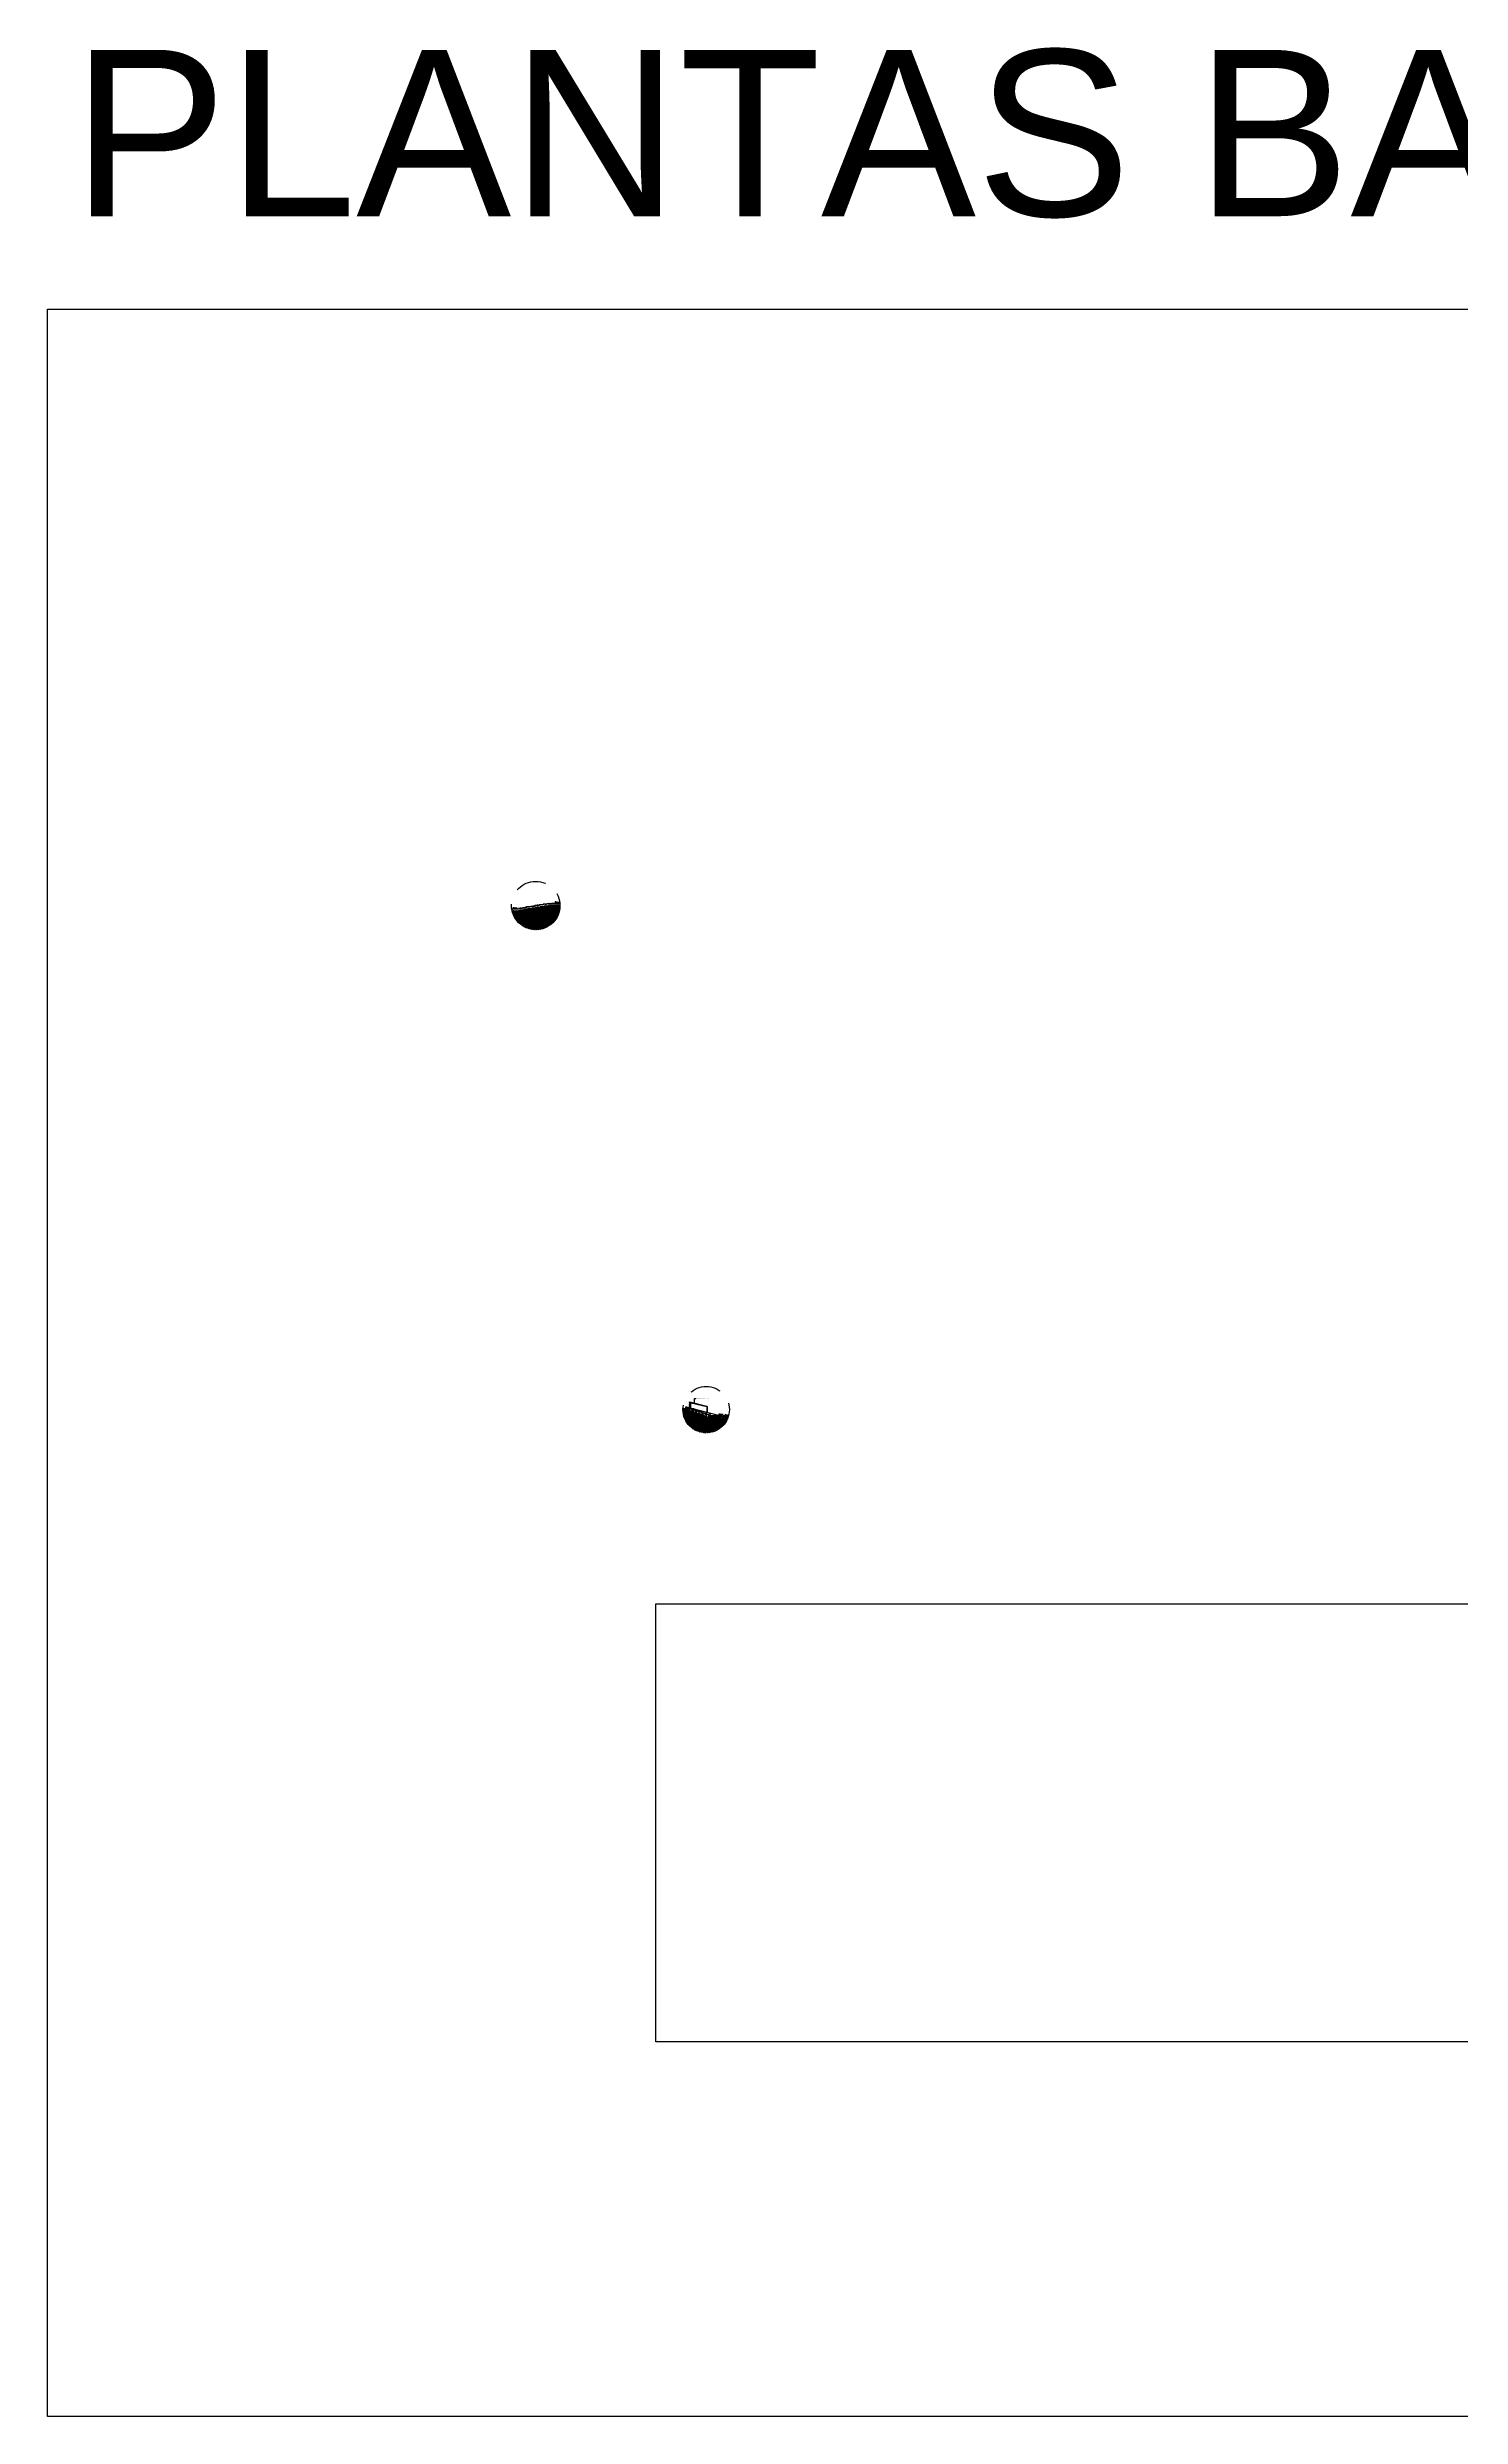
# Model space of a CAD drawing. Header units: metres. Extents: x 2362 to 4220, y 91 to 382.
# Drawn here: x 2361.9 to 2533.1, y 90.6 to 377.5 of the extents above; entities that cross this region are included whole.
import ezdxf
from ezdxf import colors
from ezdxf.entities.mleader import LeaderData, LeaderLine
from ezdxf.math import Vec2, Vec3

# ---------------------------------------------------------------- set-up
doc = ezdxf.new("R2010")
doc.units = ezdxf.units.M
doc.header["$LTSCALE"] = 5
doc.header["$MEASUREMENT"] = 0
doc.linetypes.add('DASHED', pattern=[0.75, 0.5, -0.25])
doc.layers.add('2prancha', color=4, linetype='Continuous', lineweight=18)
for name, color, linetype in [('COTA 1 100', 2, 'Continuous'), ('COTA DE NÍVEL', 1, 'Continuous'), ('PENA 0.1', 1, 'Continuous'), ('PENA 0.15', 7, 'Continuous'), ('PENA 0.2', 2, 'Continuous'), ('PENA 01', 1, 'Continuous'), ('PENA 02', 2, 'Continuous'), ('PENA 06', 6, 'Continuous'), ('projeção', 7, 'DASHED'), ('TXT ESPECIFICAÇÕES', 7, 'Continuous')]:
    doc.layers.add(name, color=color, linetype=linetype)
doc.styles.add('GRAF', font='GRAF.SHX')
doc.styles.add('Luana', font='arial.ttf')
doc.styles.get("Standard").update_dxf_attribs({"font": 'arial.ttf'})
doc.dimstyles.new('arial50', dxfattribs={"dimtxt": 0.1, "dimasz": 0.04, "dimexe": 0.05, "dimexo": 0.1, "dimgap": 0.05, "dimtad": 1, "dimzin": 4, "dimdsep": 46, "dimtxsty": 'Luana', "dimblk": 'ARCHTICK', "dimcen": 0, "dimclrd": 7, "dimclre": 7, "dimclrt": 256, "dimadec": 0, "dimazin": 0, "dimtfac": 1, "dimtix": 1, "dimtmove": 0, "dimatfit": 3, "dimldrblk": 'CLOSEDBLANK', "dimfxl": 0, "dimlwd": 5, "dimlwe": 5, "dimarcsym": 0})

# ---------------------------------------------------------------- blocks, each defined once
blk = doc.blocks.new('_ArchTick')
at = {"color": 0, "linetype": 'ByBlock', "const_width": 0.15}
blk.add_lwpolyline([(-0.5, -0.5), (0.5, 0.5)], dxfattribs=at)
blk = doc.blocks.new('*D225')
at = {"layer": 'COTA 1 100', "color": 7, "lineweight": 5}
for p, q in [((2418.85, 273.26), (2418.73, 273.26)), ((2418.85, 273.17), (2418.73, 273.17)), ((2418.78, 273.26), (2418.78, 273.3)), ((2418.78, 273.17), (2418.78, 273.26)), ((2418.78, 273.17), (2418.78, 273.13))]:
    blk.add_line(p, q, dxfattribs=at)
at = {"layer": 'Defpoints', "color": 0}
for p in [(2418.78, 273.26), (2418.95, 273.26), (2418.95, 273.17)]:
    blk.add_point(p, dxfattribs=at)
at = {"layer": 'COTA 1 100', "color": 7, "lineweight": 5, "xscale": 0.04, "yscale": 0.04, "zscale": 0.04}
for p, rotation in [((2418.78, 273.26), 270), ((2418.78, 273.17), 90)]:
    blk.add_blockref('_ArchTick', p, dxfattribs=dict(at, rotation=rotation))
at = {"layer": 'COTA 1 100', "insert": (2418.68, 273.22), "char_height": 0.1, "attachment_point": 5, "rotation": 90, "style": 'Luana'}
blk.add_mtext('.09', dxfattribs=at)
blk = doc.blocks.new('_ClosedBlank')
at = {"layer": '2prancha', "color": 0, "lineweight": -2}
for p, q in [((-1, 0.2), (0, 0)), ((-1, 0.2), (-1, -0.2)), ((0, 0), (-1, -0.2))]:
    blk.add_line(p, q, dxfattribs=at)
blk = doc.blocks.new('*D226')
at = {"layer": 'COTA 1 100', "color": 7, "lineweight": 5}
for p, q in [((2419.35, 273.36), (2419.25, 273.36)), ((2419.35, 273.26), (2419.25, 273.26)), ((2419.3, 273.36), (2419.3, 273.4)), ((2419.3, 273.26), (2419.3, 273.36)), ((2419.3, 273.26), (2419.3, 273.22))]:
    blk.add_line(p, q, dxfattribs=at)
at = {"layer": 'Defpoints', "color": 0}
for p in [(2419.3, 273.36), (2419.45, 273.36), (2419.45, 273.26)]:
    blk.add_point(p, dxfattribs=at)
at = {"layer": 'COTA 1 100', "color": 7, "lineweight": 5, "xscale": 0.04, "yscale": 0.04, "zscale": 0.04}
for p, rotation in [((2419.3, 273.36), 270), ((2419.3, 273.26), 90)]:
    blk.add_blockref('_ArchTick', p, dxfattribs=dict(at, rotation=rotation))
at = {"layer": 'COTA 1 100', "insert": (2419.2, 273.31), "char_height": 0.1, "attachment_point": 5, "rotation": 90, "style": 'Luana'}
blk.add_mtext('.10', dxfattribs=at)
blk = doc.blocks.new('*D227')
at = {"layer": 'COTA 1 100', "color": 7, "lineweight": 5}
for p, q in [((2419.85, 273.45), (2419.83, 273.45)), ((2419.85, 273.36), (2419.83, 273.36)), ((2419.88, 273.45), (2419.88, 273.49)), ((2419.88, 273.36), (2419.88, 273.45)), ((2419.88, 273.36), (2419.88, 273.32))]:
    blk.add_line(p, q, dxfattribs=at)
at = {"layer": 'Defpoints', "color": 0}
for p in [(2419.88, 273.45), (2419.95, 273.45), (2419.95, 273.36)]:
    blk.add_point(p, dxfattribs=at)
at = {"layer": 'COTA 1 100', "color": 7, "lineweight": 5, "xscale": 0.04, "yscale": 0.04, "zscale": 0.04}
for p, rotation in [((2419.88, 273.45), 270), ((2419.88, 273.36), 90)]:
    blk.add_blockref('_ArchTick', p, dxfattribs=dict(at, rotation=rotation))
at = {"layer": 'COTA 1 100', "insert": (2419.78, 273.41), "char_height": 0.1, "attachment_point": 5, "rotation": 90, "style": 'Luana'}
blk.add_mtext('.09', dxfattribs=at)
blk = doc.blocks.new('*D228')
at = {"layer": 'COTA 1 100', "color": 7, "lineweight": 5}
for p, q in [((2420.35, 273.52), (2420.33, 273.52)), ((2420.35, 273.45), (2420.33, 273.45)), ((2420.38, 273.52), (2420.38, 273.56)), ((2420.38, 273.45), (2420.38, 273.52)), ((2420.38, 273.45), (2420.38, 273.41))]:
    blk.add_line(p, q, dxfattribs=at)
at = {"layer": 'Defpoints', "color": 0}
for p in [(2420.38, 273.52), (2420.45, 273.52), (2420.45, 273.45)]:
    blk.add_point(p, dxfattribs=at)
at = {"layer": 'COTA 1 100', "color": 7, "lineweight": 5, "xscale": 0.04, "yscale": 0.04, "zscale": 0.04}
for p, rotation in [((2420.38, 273.52), 270), ((2420.38, 273.45), 90)]:
    blk.add_blockref('_ArchTick', p, dxfattribs=dict(at, rotation=rotation))
at = {"layer": 'COTA 1 100', "insert": (2420.27, 273.49), "char_height": 0.1, "attachment_point": 5, "rotation": 90, "style": 'Luana'}
blk.add_mtext('.07', dxfattribs=at)
blk = doc.blocks.new('*D229')
at = {"layer": 'COTA 1 100', "color": 7, "lineweight": 5}
for p, q in [((2420.85, 273.61), (2420.76, 273.61)), ((2420.85, 273.52), (2420.76, 273.52)), ((2420.81, 273.61), (2420.81, 273.65)), ((2420.81, 273.52), (2420.81, 273.61)), ((2420.81, 273.52), (2420.81, 273.48))]:
    blk.add_line(p, q, dxfattribs=at)
at = {"layer": 'Defpoints', "color": 0}
for p in [(2420.81, 273.61), (2420.95, 273.61), (2420.95, 273.52)]:
    blk.add_point(p, dxfattribs=at)
at = {"layer": 'COTA 1 100', "color": 7, "lineweight": 5, "xscale": 0.04, "yscale": 0.04, "zscale": 0.04}
for p, rotation in [((2420.81, 273.61), 270), ((2420.81, 273.52), 90)]:
    blk.add_blockref('_ArchTick', p, dxfattribs=dict(at, rotation=rotation))
at = {"layer": 'COTA 1 100', "insert": (2420.71, 273.57), "char_height": 0.1, "attachment_point": 5, "rotation": 90, "style": 'Luana'}
blk.add_mtext('.09', dxfattribs=at)
blk = doc.blocks.new('*D230')
at = {"layer": 'COTA 1 100', "color": 7, "lineweight": 5}
for p, q in [((2421.35, 273.7), (2421.24, 273.7)), ((2421.35, 273.61), (2421.24, 273.61)), ((2421.29, 273.7), (2421.29, 273.74)), ((2421.29, 273.61), (2421.29, 273.7)), ((2421.29, 273.61), (2421.29, 273.57))]:
    blk.add_line(p, q, dxfattribs=at)
at = {"layer": 'Defpoints', "color": 0}
for p in [(2421.29, 273.7), (2421.45, 273.7), (2421.45, 273.61)]:
    blk.add_point(p, dxfattribs=at)
at = {"layer": 'COTA 1 100', "color": 7, "lineweight": 5, "xscale": 0.04, "yscale": 0.04, "zscale": 0.04}
for p, rotation in [((2421.29, 273.7), 270), ((2421.29, 273.61), 90)]:
    blk.add_blockref('_ArchTick', p, dxfattribs=dict(at, rotation=rotation))
at = {"layer": 'COTA 1 100', "insert": (2421.19, 273.66), "char_height": 0.1, "attachment_point": 5, "rotation": 90, "style": 'Luana'}
blk.add_mtext('.09', dxfattribs=at)
blk = doc.blocks.new('*D231')
at = {"layer": 'COTA 1 100', "color": 7, "lineweight": 5}
for p, q in [((2421.85, 273.77), (2421.67, 273.77)), ((2421.85, 273.7), (2421.67, 273.7)), ((2421.72, 273.77), (2421.72, 273.81)), ((2421.72, 273.7), (2421.72, 273.77)), ((2421.72, 273.7), (2421.72, 273.66))]:
    blk.add_line(p, q, dxfattribs=at)
at = {"layer": 'Defpoints', "color": 0}
for p in [(2421.72, 273.77), (2421.95, 273.77), (2421.95, 273.7)]:
    blk.add_point(p, dxfattribs=at)
at = {"layer": 'COTA 1 100', "color": 7, "lineweight": 5, "xscale": 0.04, "yscale": 0.04, "zscale": 0.04}
for p, rotation in [((2421.72, 273.77), 270), ((2421.72, 273.7), 90)]:
    blk.add_blockref('_ArchTick', p, dxfattribs=dict(at, rotation=rotation))
at = {"layer": 'COTA 1 100', "insert": (2421.62, 273.74), "char_height": 0.1, "attachment_point": 5, "rotation": 90, "style": 'Luana'}
blk.add_mtext('.07', dxfattribs=at)
blk = doc.blocks.new('*D232')
at = {"layer": 'COTA 1 100', "color": 7, "lineweight": 5}
for p, q in [((2422.35, 273.84), (2422.21, 273.84)), ((2422.35, 273.77), (2422.21, 273.77)), ((2422.26, 273.84), (2422.26, 273.88)), ((2422.26, 273.77), (2422.26, 273.84)), ((2422.26, 273.77), (2422.26, 273.73))]:
    blk.add_line(p, q, dxfattribs=at)
at = {"layer": 'Defpoints', "color": 0}
for p in [(2422.26, 273.84), (2422.45, 273.84), (2422.45, 273.77)]:
    blk.add_point(p, dxfattribs=at)
at = {"layer": 'COTA 1 100', "color": 7, "lineweight": 5, "xscale": 0.04, "yscale": 0.04, "zscale": 0.04}
for p, rotation in [((2422.26, 273.84), 270), ((2422.26, 273.77), 90)]:
    blk.add_blockref('_ArchTick', p, dxfattribs=dict(at, rotation=rotation))
at = {"layer": 'COTA 1 100', "insert": (2422.16, 273.81), "char_height": 0.1, "attachment_point": 5, "rotation": 90, "style": 'Luana'}
blk.add_mtext('.07', dxfattribs=at)
blk = doc.blocks.new('*D233')
at = {"layer": 'COTA 1 100', "color": 7, "lineweight": 5}
for p, q in [((2422.85, 273.89), (2422.74, 273.89)), ((2422.85, 273.84), (2422.74, 273.84)), ((2422.79, 273.89), (2422.79, 273.93)), ((2422.79, 273.84), (2422.79, 273.89)), ((2422.79, 273.84), (2422.79, 273.8))]:
    blk.add_line(p, q, dxfattribs=at)
at = {"layer": 'Defpoints', "color": 0}
for p in [(2422.79, 273.89), (2422.95, 273.89), (2422.95, 273.84)]:
    blk.add_point(p, dxfattribs=at)
at = {"layer": 'COTA 1 100', "color": 7, "lineweight": 5, "xscale": 0.04, "yscale": 0.04, "zscale": 0.04}
for p, rotation in [((2422.79, 273.89), 270), ((2422.79, 273.84), 90)]:
    blk.add_blockref('_ArchTick', p, dxfattribs=dict(at, rotation=rotation))
at = {"layer": 'COTA 1 100', "insert": (2422.69, 273.87), "char_height": 0.1, "attachment_point": 5, "rotation": 90, "style": 'Luana'}
blk.add_mtext('.05', dxfattribs=at)
blk = doc.blocks.new('NIV02')
h = blk.add_hatch(color=256)
h.paths.add_polyline_path([(-43.1, -49, 0.414214), (-44.6, -50.5), (-43.1, -50.5)])
h.paths.add_polyline_path([(-43.1, -52, 0.414214), (-41.6, -50.5), (-43.1, -50.5)])
for p, q in [((-46.3, -50.5), (-28.7, -50.5)), ((-43.1, -47.4), (-43.1, -55.6))]:
    blk.add_line(p, q)
blk.add_lwpolyline([(-42.4, -54.3), (-43.1, -55.6), (-43.8, -54.3)])
blk.add_circle((-43.1, -50.5), 1.5)
at = {"style": 'GRAF'}
blk.add_attdef('ELEV', (-40.7, -50), '', height=1.26, dxfattribs=at)
blk = doc.blocks.new('*D234')
at = {"layer": 'COTA 1 100', "color": 7, "lineweight": 5}
for p, q in [((2443.76, 211.88), (2443.92, 211.88)), ((2443.76, 211.76), (2443.92, 211.76)), ((2443.87, 211.88), (2443.87, 211.92)), ((2443.87, 211.76), (2443.87, 211.88)), ((2443.87, 211.76), (2443.87, 211.72))]:
    blk.add_line(p, q, dxfattribs=at)
at = {"layer": 'Defpoints', "color": 0}
for p in [(2443.66, 211.88), (2443.66, 211.76), (2443.87, 211.88)]:
    blk.add_point(p, dxfattribs=at)
at = {"layer": 'COTA 1 100', "color": 7, "lineweight": 5, "xscale": 0.04, "yscale": 0.04, "zscale": 0.04}
for p, rotation in [((2443.87, 211.88), 270), ((2443.87, 211.76), 90)]:
    blk.add_blockref('_ArchTick', p, dxfattribs=dict(at, rotation=rotation))
at = {"layer": 'COTA 1 100', "insert": (2443.77, 211.82), "char_height": 0.1, "attachment_point": 5, "rotation": 90, "style": 'Luana'}
blk.add_mtext('.12', dxfattribs=at)
blk = doc.blocks.new('*D235')
at = {"layer": 'COTA 1 100', "color": 7, "lineweight": 5}
for p, q in [((2442.03, 212.02), (2442.24, 212.02)), ((2442.03, 211.88), (2442.24, 211.88)), ((2442.19, 212.02), (2442.19, 212.06)), ((2442.19, 211.88), (2442.19, 212.02)), ((2442.19, 211.88), (2442.19, 211.84))]:
    blk.add_line(p, q, dxfattribs=at)
at = {"layer": 'Defpoints', "color": 0}
for p in [(2441.93, 212.02), (2441.93, 211.88), (2442.19, 212.02)]:
    blk.add_point(p, dxfattribs=at)
at = {"layer": 'COTA 1 100', "color": 7, "lineweight": 5, "xscale": 0.04, "yscale": 0.04, "zscale": 0.04}
for p, rotation in [((2442.19, 212.02), 270), ((2442.19, 211.88), 90)]:
    blk.add_blockref('_ArchTick', p, dxfattribs=dict(at, rotation=rotation))
at = {"layer": 'COTA 1 100', "insert": (2442.09, 211.95), "char_height": 0.1, "attachment_point": 5, "rotation": 90, "style": 'Luana'}
blk.add_mtext('.14', dxfattribs=at)
blk = doc.blocks.new('*D236')
at = {"layer": 'COTA 1 100', "color": 7, "lineweight": 5}
for p, q in [((2441.63, 212.16), (2441.78, 212.16)), ((2441.63, 212.02), (2441.78, 212.02)), ((2441.73, 212.16), (2441.73, 212.2)), ((2441.73, 212.02), (2441.73, 212.16)), ((2441.73, 212.02), (2441.73, 211.98))]:
    blk.add_line(p, q, dxfattribs=at)
at = {"layer": 'Defpoints', "color": 0}
for p in [(2441.53, 212.16), (2441.53, 212.02), (2441.73, 212.16)]:
    blk.add_point(p, dxfattribs=at)
at = {"layer": 'COTA 1 100', "color": 7, "lineweight": 5, "xscale": 0.04, "yscale": 0.04, "zscale": 0.04}
for p, rotation in [((2441.73, 212.16), 270), ((2441.73, 212.02), 90)]:
    blk.add_blockref('_ArchTick', p, dxfattribs=dict(at, rotation=rotation))
at = {"layer": 'COTA 1 100', "insert": (2441.63, 212.09), "char_height": 0.1, "attachment_point": 5, "rotation": 90, "style": 'Luana'}
blk.add_mtext('.14', dxfattribs=at)
blk = doc.blocks.new('*D237')
at = {"layer": 'COTA 1 100', "color": 7, "lineweight": 5}
for p, q in [((2441.32, 212.3), (2441.32, 212.34)), ((2441.23, 212.3), (2441.37, 212.3)), ((2441.23, 212.16), (2441.37, 212.16)), ((2441.32, 212.16), (2441.32, 212.3)), ((2441.32, 212.16), (2441.32, 212.12))]:
    blk.add_line(p, q, dxfattribs=at)
at = {"layer": 'Defpoints', "color": 0}
for p in [(2441.13, 212.3), (2441.13, 212.16), (2441.32, 212.3)]:
    blk.add_point(p, dxfattribs=at)
at = {"layer": 'COTA 1 100', "color": 7, "lineweight": 5, "xscale": 0.04, "yscale": 0.04, "zscale": 0.04}
for p, rotation in [((2441.32, 212.3), 270), ((2441.32, 212.16), 90)]:
    blk.add_blockref('_ArchTick', p, dxfattribs=dict(at, rotation=rotation))
at = {"layer": 'COTA 1 100', "insert": (2441.22, 212.23), "char_height": 0.1, "attachment_point": 5, "rotation": 90, "style": 'Luana'}
blk.add_mtext('.14', dxfattribs=at)
blk = doc.blocks.new('*D238')
at = {"layer": 'COTA 1 100', "color": 7, "lineweight": 5}
for p, q in [((2440.83, 212.44), (2440.96, 212.44)), ((2440.91, 212.44), (2440.91, 212.48)), ((2440.91, 212.3), (2440.91, 212.44)), ((2440.83, 212.3), (2440.96, 212.3)), ((2440.91, 212.3), (2440.91, 212.26))]:
    blk.add_line(p, q, dxfattribs=at)
at = {"layer": 'Defpoints', "color": 0}
for p in [(2440.73, 212.44), (2440.91, 212.44), (2440.73, 212.3)]:
    blk.add_point(p, dxfattribs=at)
at = {"layer": 'COTA 1 100', "color": 7, "lineweight": 5, "xscale": 0.04, "yscale": 0.04, "zscale": 0.04}
for p, rotation in [((2440.91, 212.44), 270), ((2440.91, 212.3), 90)]:
    blk.add_blockref('_ArchTick', p, dxfattribs=dict(at, rotation=rotation))
at = {"layer": 'COTA 1 100', "insert": (2440.81, 212.37), "char_height": 0.1, "attachment_point": 5, "rotation": 90, "style": 'Luana'}
blk.add_mtext('.14', dxfattribs=at)
blk = doc.blocks.new('*D239')
at = {"layer": 'COTA 1 100', "color": 7, "lineweight": 5}
for p, q in [((2440.43, 212.58), (2440.57, 212.58)), ((2440.43, 212.44), (2440.57, 212.44)), ((2440.52, 212.58), (2440.52, 212.62)), ((2440.52, 212.44), (2440.52, 212.58)), ((2440.52, 212.44), (2440.52, 212.4))]:
    blk.add_line(p, q, dxfattribs=at)
at = {"layer": 'Defpoints', "color": 0}
for p in [(2440.33, 212.58), (2440.33, 212.44), (2440.52, 212.58)]:
    blk.add_point(p, dxfattribs=at)
at = {"layer": 'COTA 1 100', "color": 7, "lineweight": 5, "xscale": 0.04, "yscale": 0.04, "zscale": 0.04}
for p, rotation in [((2440.52, 212.58), 270), ((2440.52, 212.44), 90)]:
    blk.add_blockref('_ArchTick', p, dxfattribs=dict(at, rotation=rotation))
at = {"layer": 'COTA 1 100', "insert": (2440.42, 212.51), "char_height": 0.1, "attachment_point": 5, "rotation": 90, "style": 'Luana'}
blk.add_mtext('.14', dxfattribs=at)
blk = doc.blocks.new('*D240')
at = {"layer": 'COTA 1 100', "color": 7, "lineweight": 5}
for p, q in [((2440.02, 212.72), (2440.24, 212.72)), ((2440.02, 212.58), (2440.24, 212.58)), ((2440.19, 212.72), (2440.19, 212.76)), ((2440.19, 212.58), (2440.19, 212.72)), ((2440.19, 212.58), (2440.19, 212.54))]:
    blk.add_line(p, q, dxfattribs=at)
at = {"layer": 'Defpoints', "color": 0}
for p in [(2439.92, 212.72), (2439.92, 212.58), (2440.19, 212.72)]:
    blk.add_point(p, dxfattribs=at)
at = {"layer": 'COTA 1 100', "color": 7, "lineweight": 5, "xscale": 0.04, "yscale": 0.04, "zscale": 0.04}
for p, rotation in [((2440.19, 212.72), 270), ((2440.19, 212.58), 90)]:
    blk.add_blockref('_ArchTick', p, dxfattribs=dict(at, rotation=rotation))
at = {"layer": 'COTA 1 100', "insert": (2440.09, 212.65), "char_height": 0.1, "attachment_point": 5, "rotation": 90, "style": 'Luana'}
blk.add_mtext('.14', dxfattribs=at)
blk = doc.blocks.new('*D241')
at = {"layer": 'COTA 1 100', "color": 7, "lineweight": 5}
for p, q in [((2439.78, 213.48), (2439.61, 213.48)), ((2439.82, 212.72), (2439.61, 212.72)), ((2439.66, 213.48), (2439.66, 212.72))]:
    blk.add_line(p, q, dxfattribs=at)
at = {"layer": 'Defpoints', "color": 0}
for p in [(2439.66, 212.72), (2439.88, 213.48), (2439.92, 212.72)]:
    blk.add_point(p, dxfattribs=at)
at = {"layer": 'COTA 1 100', "color": 7, "lineweight": 5, "xscale": 0.04, "yscale": 0.04, "zscale": 0.04}
for p, rotation in [((2439.66, 213.48), 90), ((2439.66, 212.72), 270)]:
    blk.add_blockref('_ArchTick', p, dxfattribs=dict(at, rotation=rotation))
at = {"layer": 'COTA 1 100', "insert": (2439.56, 213.1), "char_height": 0.1, "attachment_point": 5, "rotation": 90, "style": 'Luana'}
blk.add_mtext('.75', dxfattribs=at)

msp = doc.modelspace()

# ---------------------------------------------------------------- hatches: boundary and pattern name
at = {"layer": 'PENA 01', "ltscale": 1.5}
h = msp.add_hatch(dxfattribs=at)
h.set_pattern_fill('EARTH', color=256, scale=0.75, angle=45, style=0, double=1)
h.set_pattern_definition([(45, (2418.18853, 270.69262), (3e-17, 0.265165), [0.1875, -0.1875]), (45, (2418.13881, 270.74234), (3e-17, 0.265165), [0.1875, -0.1875]), (45, (2418.0891, 270.79206), (3e-17, 0.265165), [0.1875, -0.1875]), (135, (2418.0891, 270.8252), (-0.265165, 6e-17), [0.1875, -0.1875]), (135, (2418.13881, 270.87493), (-0.265165, 6e-17), [0.1875, -0.1875]), (135, (2418.18853, 270.92464), (-0.265165, 6e-17), [0.1875, -0.1875])])
h.paths.add_polyline_path([(2423.9853, 273.6219, 0.01035521), (2423.9828, 273.7432), (2423.1048, 273.7432), (2423.1048, 273.6932), (2422.6048, 273.6932), (2422.6048, 273.6232), (2422.1048, 273.6232), (2422.1048, 273.5532), (2421.6048, 273.5532), (2421.6048, 273.4632), (2421.1048, 273.4632), (2421.1048, 273.3732), (2420.6048, 273.3732), (2420.6048, 273.3032), (2420.1048, 273.3032), (2420.1048, 273.2132), (2419.6048, 273.2132), (2419.6048, 273.1132), (2419.1048, 273.1132), (2419.1048, 273.0232), (2418.1885, 273.0232, 0.90203722)])
h = msp.add_hatch(dxfattribs=at)
h.set_pattern_fill('EARTH', color=256, scale=0.75, angle=45, style=0, double=1)
h.set_pattern_definition([(45, (2425.10619, 211.10757), (3e-17, 0.265165), [0.1875, -0.1875]), (45, (2425.05647, 211.15728), (3e-17, 0.265165), [0.1875, -0.1875]), (45, (2425.00675, 211.207), (3e-17, 0.265165), [0.1875, -0.1875]), (135, (2425.00675, 211.24015), (-0.265165, 6e-17), [0.1875, -0.1875]), (135, (2425.05647, 211.28987), (-0.265165, 6e-17), [0.1875, -0.1875]), (135, (2425.10619, 211.33959), (-0.265165, 6e-17), [0.1875, -0.1875])])
h.paths.add_polyline_path([(2444.3273, 211.6105), (2443.5084, 211.6105), (2443.5084, 211.7305), (2441.7759, 211.7305), (2441.7759, 211.8705), (2441.3759, 211.8705), (2441.3759, 212.0105), (2440.9759, 212.0105), (2440.9759, 212.1505), (2440.5759, 212.1505), (2440.5759, 212.2905), (2440.1759, 212.2905), (2440.1759, 212.4305), (2439.7659, 212.4305), (2439.7659, 212.5705), (2438.8786, 212.5705, 0.83505446)])

# ---------------------------------------------------------------- linework, layer by layer
for points in [[(2361.9209, 345.8417), (2704.1838, 345.8417), (2704.1838, 90.6482), (2361.9209, 90.6482)], [(2435.6072, 189.0688), (2598.1978, 189.0688), (2598.1978, 136.0261), (2435.6072, 136.0261)]]:
    msp.add_lwpolyline(points, close=True)
at = {"layer": 'PENA 0.1'}
msp.add_lwpolyline([(2443.1906, 211.8805), (2439.9159, 212.7205)], dxfattribs=at)
at = {"layer": 'PENA 0.15', "ltscale": 1.5}
for points in [[(2439.7934, 212.7205), (2439.7934, 213.4071, -0.48792836), (2439.8803, 213.475), (2441.7751, 213.0013, -0.34415073), (2441.8281, 212.9334), (2441.8281, 212.23)], [(2439.8434, 212.7205), (2439.8434, 213.4071, -0.48792836), (2439.8682, 213.4265), (2441.7629, 212.9528, -0.34415073), (2441.7781, 212.9334), (2441.7781, 212.2428)], [(2439.8434, 212.7205), (2439.8434, 213.4071, -0.48792836), (2439.8682, 213.4265), (2441.7629, 212.9528)]]:
    msp.add_lwpolyline(points, format="xyb", dxfattribs=at)
msp.add_lwpolyline([(2441.828, 212.9366), (2441.8281, 212.9365)], dxfattribs=at)
at = {"layer": 'PENA 02', "ltscale": 1.5, "const_width": 0.07}
msp.add_lwpolyline([(2423.9828, 273.7432), (2423.1048, 273.7432), (2423.1048, 273.6932), (2422.6048, 273.6932), (2422.6048, 273.6232), (2422.1048, 273.6232), (2422.1048, 273.5532), (2421.6048, 273.5532), (2421.6048, 273.4632), (2421.1048, 273.4632), (2421.1048, 273.3732), (2420.6048, 273.3732), (2420.6048, 273.3032), (2420.1048, 273.3032), (2420.1048, 273.2132), (2419.6048, 273.2132), (2419.6048, 273.1132), (2419.1048, 273.1132), (2419.1048, 273.0232), (2418.1885, 273.0232)], dxfattribs=at)
at = {"layer": 'PENA 02', "const_width": 0.07}
msp.add_lwpolyline([(2438.8786, 212.5705), (2439.7659, 212.5705), (2439.7659, 212.4305), (2440.1759, 212.4305), (2440.1759, 212.2905), (2440.5759, 212.2905), (2440.5759, 212.1505), (2440.9759, 212.1505), (2440.9759, 212.0105), (2441.3759, 212.0105), (2441.3759, 211.8705), (2441.7759, 211.8705), (2441.7759, 211.7305), (2443.5084, 211.7305), (2443.5084, 211.6105), (2444.3273, 211.6105)], dxfattribs=at)
at = {"layer": 'PENA 06', "ltscale": 1.5}
msp.add_lwpolyline([(2423.9727, 273.8932), (2422.9548, 273.8932), (2422.9548, 273.8432), (2422.4548, 273.8432), (2422.4548, 273.7732), (2421.9548, 273.7732), (2421.9548, 273.7032), (2421.4548, 273.7032), (2421.4548, 273.6132), (2420.9548, 273.6132), (2420.9548, 273.5232), (2420.4548, 273.5232), (2420.4548, 273.4532), (2419.9548, 273.4532), (2419.9548, 273.3632), (2419.4548, 273.3632), (2419.4548, 273.2632), (2418.9548, 273.2632), (2418.9548, 273.1732), (2418.1613, 273.1732)], dxfattribs=at)
at = {"layer": 'PENA 06'}
msp.add_lwpolyline([(2438.8819, 212.7205), (2439.9159, 212.7205), (2439.9159, 212.5805), (2440.3259, 212.5805), (2440.3259, 212.4405), (2440.7259, 212.4405), (2440.7259, 212.3005), (2441.1259, 212.3005), (2441.1259, 212.1605), (2441.5259, 212.1605), (2441.5259, 212.0205), (2441.9259, 212.0205), (2441.9259, 211.8805), (2443.6584, 211.8805), (2443.6584, 211.7605), (2444.3779, 211.7605)], dxfattribs=at)
at = {"layer": 'projeção'}
msp.add_line((2443.1906, 211.8805), (2443.6584, 211.7605), dxfattribs=at)
at = {"layer": 'projeção', "ltscale": 1.5}
for centre, radius in [((2421.056, 273.6219), 2.9293), ((2441.6899, 212.5843), 2.8113)]:
    msp.add_circle(centre, radius, dxfattribs=at)

# ---------------------------------------------------------------- block references
at = {"layer": 'COTA DE NÍVEL', "ltscale": 0.05}
ref = msp.add_blockref('NIV02', (2419.7199, 274.9121), dxfattribs=dict(at, xscale=0.03133355614973262, yscale=0.03133355614973262, zscale=0.03133355614973262))
ref.add_attrib('ELEV', '+ 8.14', (2418.4458, 273.3466), dxfattribs={"layer": '0', "height": 0.0625, "style": 'Luana'})
ref = msp.add_blockref('NIV02', (2424.8154, 275.6321), dxfattribs=dict(at, xscale=0.03133355614973262, yscale=0.03133355614973262, zscale=0.03133355614973262))
ref.add_attrib('ELEV', '+ 8.86', (2423.5413, 274.0666), dxfattribs={"layer": '0', "height": 0.0625, "style": 'Luana'})
ref = msp.add_blockref('NIV02', (2440.618, 214.462), dxfattribs=dict(at, xscale=0.03133355614973262, yscale=0.03133355614973262, zscale=0.03133355614973262))
ref.add_attrib('ELEV', '+ 8.86', (2439.3439, 212.8965), dxfattribs={"layer": '0', "height": 0.0625, "style": 'Luana'})
ref = msp.add_blockref('NIV02', (2444.6685, 213.622), dxfattribs=dict(at, xscale=0.03133355614973262, yscale=0.03133355614973262, zscale=0.03133355614973262))
ref.add_attrib('ELEV', '+ 8.02', (2443.3944, 212.0565), dxfattribs={"layer": '0', "height": 0.0625, "style": 'Luana'})
ref = msp.add_blockref('NIV02', (2445.3682, 213.502), dxfattribs=dict(at, xscale=0.03133355614973262, yscale=0.03133355614973262, zscale=0.03133355614973262))
ref.add_attrib('ELEV', '+ 7.90', (2444.0941, 211.9365), dxfattribs={"layer": '0', "height": 0.0625, "style": 'Luana'})

# ---------------------------------------------------------------- texts
at = {"layer": 'PENA 0.2', "style": 'Luana'}
msp.add_text('PLANTAS BAIXAS', height=20.143189, dxfattribs=at).set_placement((2364.9101, 357.0978))

# ---------------------------------------------------------------- dimensions: what is measured, and where the dimension line sits
at = {"layer": 'COTA 1 100'}
for base, p1, p2, picture, middle in [((2418.7839, 273.2632), (2418.9548, 273.1732), (2418.9548, 273.2632), '*D225', (2418.6828, 273.2182)), ((2419.3026, 273.3632), (2419.4548, 273.2632), (2419.4548, 273.3632), '*D226', (2419.2015, 273.3132)), ((2419.881, 273.4532), (2419.9548, 273.3632), (2419.9548, 273.4532), '*D227', (2419.7799, 273.4082)), ((2420.3756, 273.5232), (2420.4548, 273.4532), (2420.4548, 273.5232), '*D228', (2420.2746, 273.4882)), ((2420.8131, 273.6132), (2420.9548, 273.5232), (2420.9548, 273.6132), '*D229', (2420.712, 273.5682)), ((2421.2879, 273.7032), (2421.4548, 273.6132), (2421.4548, 273.7032), '*D230', (2421.1868, 273.6582)), ((2421.72, 273.7732), (2421.9548, 273.7032), (2421.9548, 273.7732), '*D231', (2421.6189, 273.7382)), ((2422.2588, 273.8432), (2422.4548, 273.7732), (2422.4548, 273.8432), '*D232', (2422.1577, 273.8082)), ((2422.7923, 273.8932), (2422.9548, 273.8432), (2422.9548, 273.8932), '*D233', (2422.6912, 273.8682)), ((2439.6577, 212.7205), (2439.8803, 213.475), (2439.9159, 212.7205), '*D241', (2439.5568, 213.0978)), ((2440.1887, 212.7205), (2439.9159, 212.5805), (2439.9159, 212.7205), '*D240', (2440.0885, 212.6505)), ((2440.5223, 212.5805), (2440.3259, 212.4405), (2440.3259, 212.5805), '*D239', (2440.4221, 212.5105)), ((2440.9098, 212.4405), (2440.7259, 212.3005), (2440.7259, 212.4405), '*D238', (2440.8096, 212.3705)), ((2441.318, 212.3005), (2441.1259, 212.1605), (2441.1259, 212.3005), '*D237', (2441.2178, 212.2305)), ((2441.7323, 212.1605), (2441.5259, 212.0205), (2441.5259, 212.1605), '*D236', (2441.6321, 212.0905)), ((2442.19, 212.0205), (2441.9259, 211.8805), (2441.9259, 212.0205), '*D235', (2442.0897, 211.9505)), ((2443.8676, 211.8805), (2443.6584, 211.7605), (2443.6584, 211.8805), '*D234', (2443.7674, 211.8205))]:
    dim = msp.add_linear_dim(base=base, p1=p1, p2=p2, angle=90, dimstyle='arial50', dxfattribs=at)
    dim.commit()
    dim.dimension.update_dxf_attribs({"geometry": picture, "text_midpoint": middle})

# ---------------------------------------------------------------- leaders
at = {"layer": 'TXT ESPECIFICAÇÕES', "ltscale": 0.05}
ml = msp.add_multileader_mtext('Standard', dxfattribs=at)
ml.set_content('CORRIMÃO DE FERRO %%C5cm', color=256)
ml.set_leader_properties()
ml.build(insert=Vec2(0, 0))
ml.multileader.update_dxf_attribs({"dogleg_length": 0.36, "arrow_head_size": 0.075})
ctx = ml.context
ctx.base_point, ctx.char_height, ctx.arrow_head_size, ctx.landing_gap_size, ctx.plane_origin = Vec3(2440.43, 213.9399), 0.08, 0.075, 0.045, Vec3(2437.7823, 211.1797)
notes = []
notes.append((ctx, [(0, (1, 1, 0), (2440.2978, 213.9399), (1, 0), 0.1321, [(0, [(2440.2978, 213.3706)], 0, [])])]))
ctx.mtext.insert, ctx.mtext.flow_direction = Vec3(2440.475, 213.9815), 5
for ctx, leaders in notes:
    for number, flags, end, landing, length, lines in leaders:
        leader = LeaderData()
        leader.index, (leader.has_last_leader_line, leader.has_dogleg_vector, leader.attachment_direction) = number, flags
        leader.last_leader_point, leader.dogleg_vector, leader.dogleg_length = Vec3(end), Vec3(landing), length
        for number, points, colour, breaks in lines:
            line = LeaderLine()
            line.index, line.vertices, line.color, line.breaks = number, Vec3.list(points), colors.encode_raw_color(colour), breaks
            leader.lines.append(line)
        ctx.leaders.append(leader)

doc.saveas('drawing.dxf')
